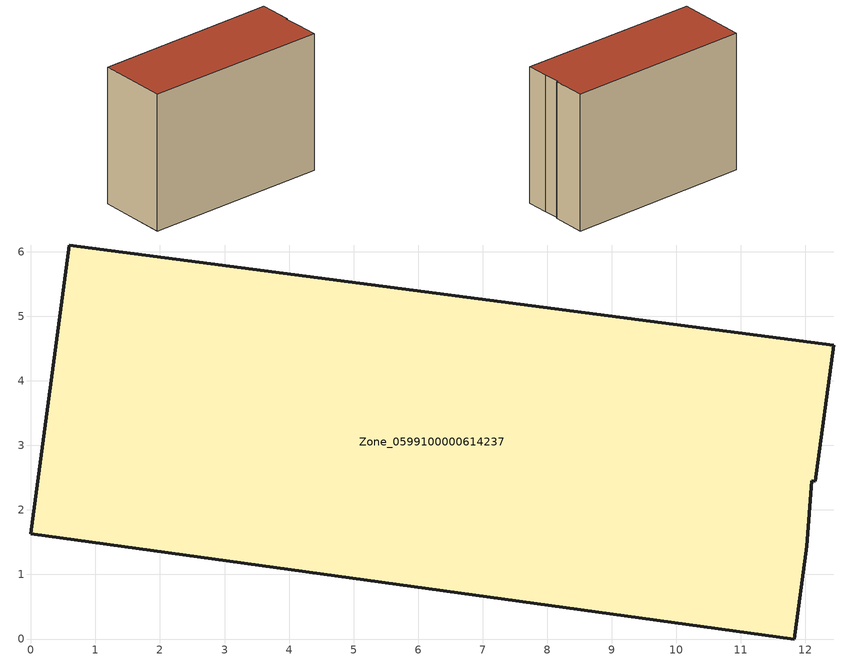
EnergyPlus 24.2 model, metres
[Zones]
Zone_0599100000614237
 floor ground (C_G): 0.59,6.1 12.44,4.55 12.15,2.44 12.1,2.45 12.02,1.44 11.83,0 0,1.63 z0
 wall outside (C_F): 0,1.63 11.83,0 12.02,1.44 12.1,2.45 12.15,2.44 12.44,4.55 0.59,6.1 0,1.63 z0:9
 roof outside (C_R): 12.15,2.44 12.44,4.55 0.59,6.1 0,1.63 11.83,0 12.02,1.44 12.1,2.45 z9
[BUILDING]
Pand.0599100000614237: North Axis=0; Terrain=City; Loads Convergence Tolerance Value=0.04; Temperature Convergence Tolerance Value=0.4; Solar Distribution=FullExterior; Maximum Number of Warmup Days=25; Minimum Number of Warmup Days=1
[Site:Location]
Rotterdam.The.Hague.AP_ZH_NLD Design_Conditions: Latitude=51.96; Longitude=4.45; Time Zone=1; Elevation=-4.5
[SITE:GROUNDTEMPERATURE:BUILDINGSURFACE]
18, 18, 18, 18, 18, 18, 18, 18, 18, 18, 18, 18
[MATERIAL] Thermal Absorptance=0.9; Solar Absorptance=0.7; Visible Absorptance=0.7
Name | Roughness | Thickness | Conductivity | Density | Specific Heat
G.TI.1946 | MediumSmooth | 0.15 | 1 | 540 | 1210
F.TI.1946 | Rough | 0.3 | 0.857143 | 1920 | 840
R.TI.1946 | MediumRough | 0.2 | 0.1 | 1500 | 1000
[CONSTRUCTION]
C_G: G.TI.1946
C_F: F.TI.1946
C_R: R.TI.1946
[ZONE]
Zone_0599100000614237: Type=1; Multiplier=1; Ceiling Height=Autocalculate; Volume=Autocalculate; Floor Area=autocalculate; Part of Total Floor Area=Yes
[ZONEINFILTRATION:DESIGNFLOWRATE]
Infil_Zone_0599100000614237: Zone or ZoneList or Space or SpaceList=Zone_0599100000614237; Schedule=AlwaysOn; Design Flow Rate Calculation Method=Flow/Area; Flow Rate per Floor Area=0.003; Constant Term Coefficient=1; Temperature Term Coefficient=0; Velocity Term Coefficient=0; Velocity Squared Term Coefficient=0
[HVACTEMPLATE:ZONE:IDEALLOADSAIRSYSTEM]
Zone_0599100000614237: Maximum Heating Supply Air Temperature=50; Minimum Cooling Supply Air Temperature=13; Maximum Heating Supply Air Humidity Ratio=0.0156; Minimum Cooling Supply Air Humidity Ratio=0.0077; Heating Limit=NoLimit; Cooling Limit=NoLimit; Dehumidification Control Type=ConstantSensibleHeatRatio; Cooling Sensible Heat Ratio=0.7; Dehumidification Setpoint=60; Humidification Control Type=None; Humidification Setpoint=30; Outdoor Air Method=None; Outdoor Air Flow Rate per Person=0.00944; Outdoor Air Flow Rate per Zone Floor Area=0; Outdoor Air Flow Rate per Zone=0; Demand Controlled Ventilation Type=None; Outdoor Air Economizer Type=NoEconomizer; Heat Recovery Type=None; Sensible Heat Recovery Effectiveness=0.7; Latent Heat Recovery Effectiveness=0.65
[ZONECONTROL:THERMOSTAT]
ThermostatControl_Zone_0599100000614237: Zone or ZoneList=Zone_0599100000614237; Control Type Schedule=DualSetpointControlType; Control 1=Thermostat_Zone_0599100000614237; Temperature Difference Between Cutout And Setpoint=0
[THERMOSTATSETPOINT:DUALSETPOINT]
Thermostat_Zone_0599100000614237: Heating Setpoint Temperature Schedule=HeatingSetpoint_Zone_0599100000614237; Cooling Setpoint Temperature Schedule=CoolingSetpoint_Zone_0599100000614237
[SCHEDULE:COMPACT]
HeatingSetpoint_Zone_0599100000614237: Through: 12/31, For: AllDays, Until: 24:00, 21
CoolingSetpoint_Zone_0599100000614237: Through: 12/31, For: AllDays, Until: 24:00, 24
DualSetpointControlType: Through: 12/31, For: AllDays, Until: 24:00, 4
AlwaysOn: Through: 12/31, For: AllDays, Until: 24:00, 1
